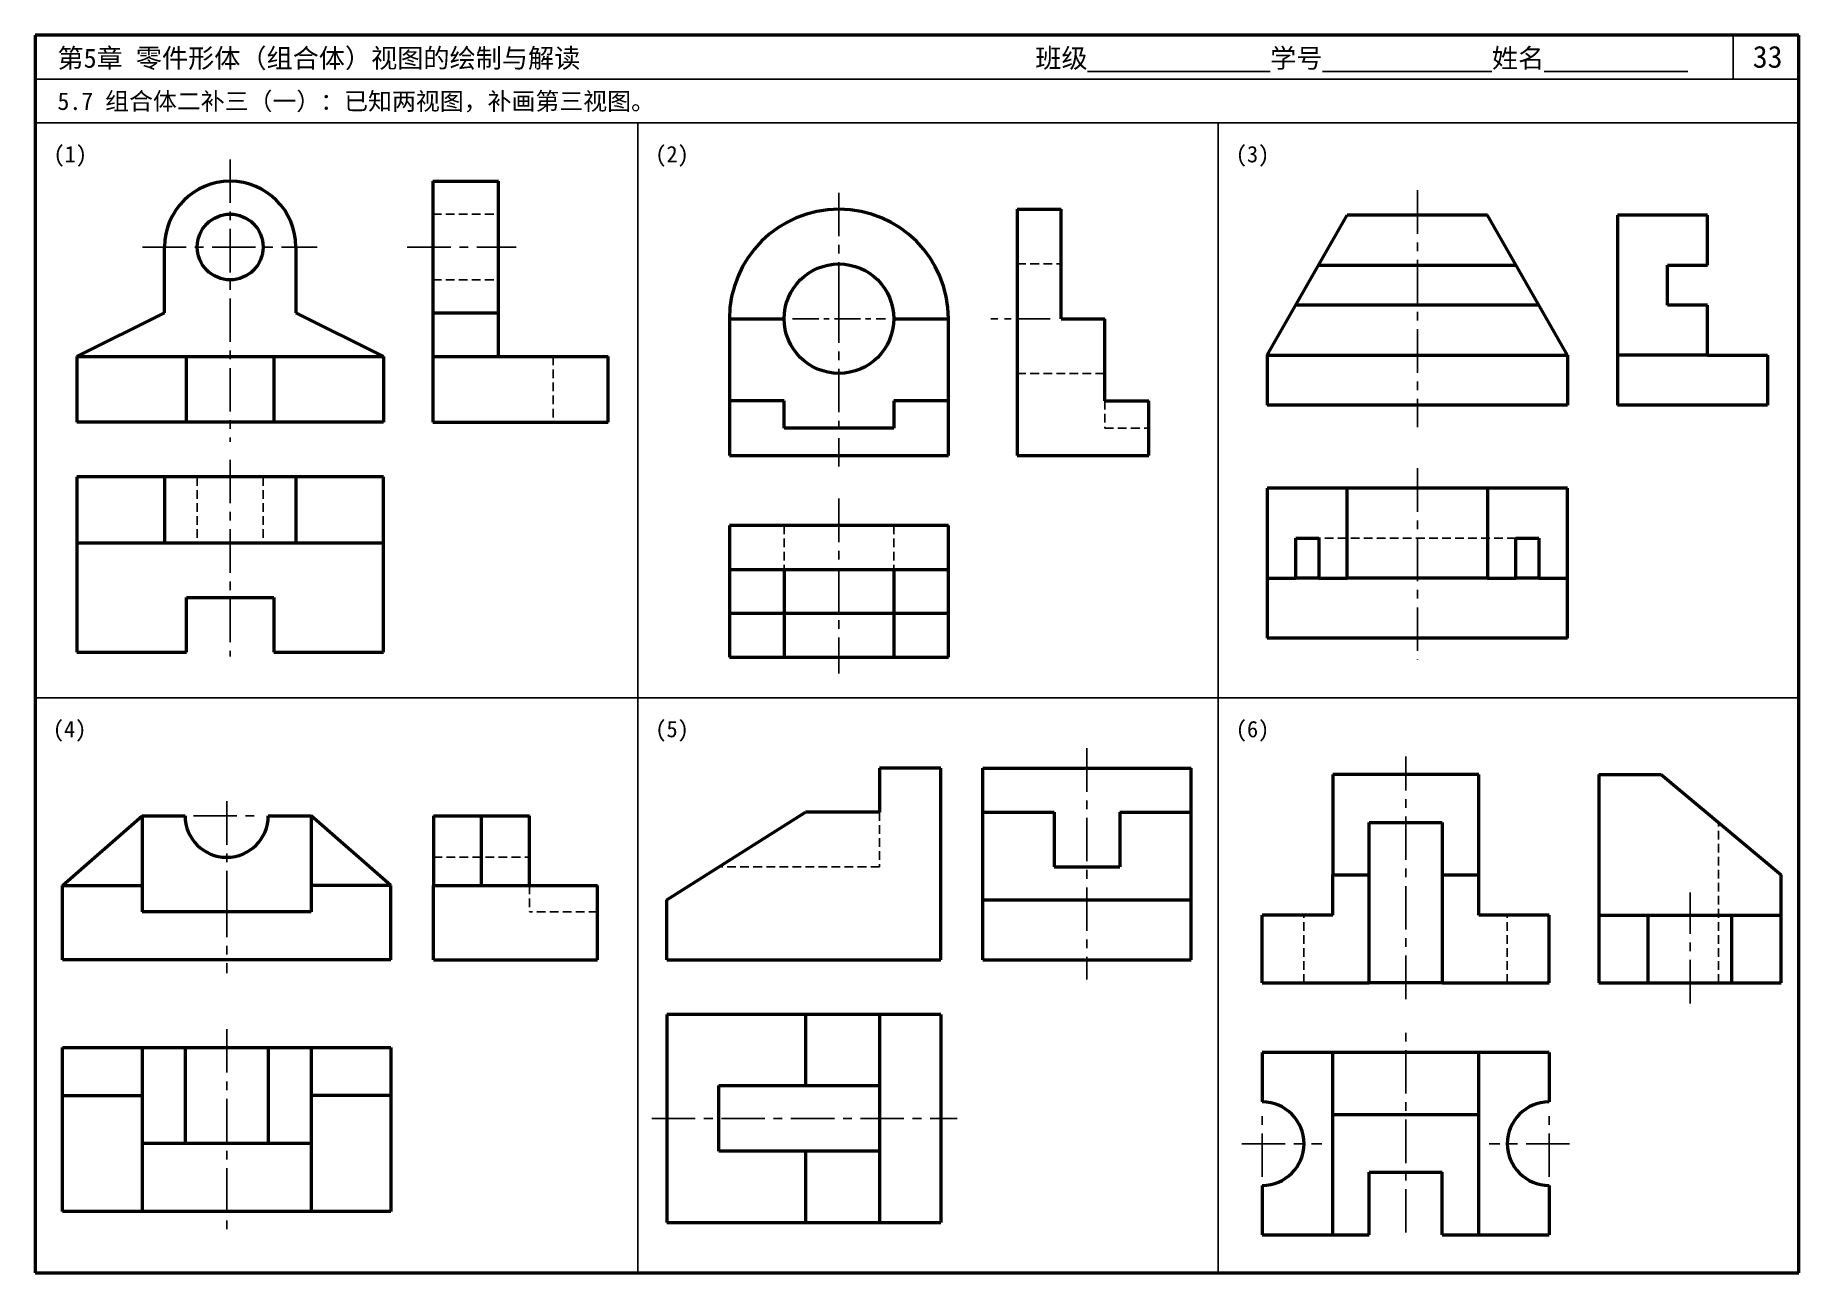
# Model space of a CAD drawing. Header units: millimetres. Extents: x 0 to 322, y 0 to 226.
import ezdxf

# ---------------------------------------------------------------- set-up
doc = ezdxf.new("R2010")
doc.units = ezdxf.units.MM
doc.header["$LTSCALE"] = 0.25
doc.linetypes.add('CENTER', pattern=[50.8, 31.75, -6.35, 6.35, -6.35])
doc.linetypes.add('HIDDEN', pattern=[9.525, 6.35, -3.175])
for name, color, linetype in [('点画线层', 7, 'CENTER'), ('答案', 1, 'Continuous'), ('虚线层', 7, 'HIDDEN')]:
    doc.layers.add(name, color=color, linetype=linetype)
doc.layers.add('粗实线层', color=7, linetype='Continuous', lineweight=50)
doc.styles.add('宋体', font='SimSun.ttf', dxfattribs={"height": 3.5})

msp = doc.modelspace()

# ---------------------------------------------------------------- linework, layer by layer
at = {"lineweight": 50}
for p, q in [((322, 226), (0, 226)), ((0, 226), (0, 0)), ((322, 0), (322, 226)), ((0, 0), (322, 0))]:
    msp.add_line(p, q, dxfattribs=at)
for p, q in [((310, 218), (310, 226)), ((322, 218), (0, 218)), ((322, 210), (0, 210)), ((110, 210), (110, 0)), ((216, 210), (216, 0)), ((0, 105), (322, 105))]:
    msp.add_line(p, q)
at = {"layer": '点画线层'}
for p, q in [((35.59, 203.33), (35.59, 151.73)), ((146.75, 197.24), (146.75, 177.79)), ((252.36, 197.7), (252.36, 154.42)), ((19.59, 187.33), (51.49, 187.33)), ((146.75, 177.79), (146.75, 147.24)), ((35.59, 148.48), (35.59, 112.56)), ((146.75, 141.39), (146.75, 109.45)), ((192.04, 95.78), (192.04, 53.57)), ((34.95, 86.11), (34.95, 72.38)), ((28.87, 83.47), (41.02, 83.47)), ((34.95, 72.38), (34.95, 69.25)), ((34.95, 69.25), (34.95, 54.7)), ((302.15, 49.2), (302.15, 69.44)), ((34.95, 44.48), (34.95, 7.85)), ((250.23, 7.33), (250.23, 43.96)), ((224.05, 17.5), (224.05, 29.64)), ((276.41, 17.5), (276.41, 29.64)), ((220.31, 23.57), (234.95, 23.57)), ((280.15, 23.57), (265.5, 23.57))]:
    msp.add_line(p, q, dxfattribs=at)
at = {"layer": '点画线层', "ltscale": 0.6}
msp.add_line((138.29, 174.24), (155.22, 174.24), dxfattribs=at)
at = {"layer": '答案', "lineweight": 50}
for p, q in [((72.59, 199.33), (72.59, 155.33)), ((72.59, 199.33), (84.59, 199.33)), ((84.59, 167.33), (84.59, 199.33)), ((179.31, 194.24), (179.31, 174.24)), ((179.31, 194.24), (187.31, 194.24)), ((187.31, 174.24), (187.31, 194.24)), ((72.59, 175.33), (84.59, 175.33)), ((179.31, 174.24), (179.31, 149.24)), ((187.31, 174.24), (195.31, 174.24)), ((195.31, 159.24), (195.31, 174.24)), ((72.59, 167.33), (104.59, 167.33)), ((104.59, 155.33), (104.59, 167.33)), ((195.31, 159.24), (203.31, 159.24)), ((203.31, 149.24), (203.31, 159.24)), ((72.59, 155.33), (104.59, 155.33)), ((179.31, 149.24), (203.31, 149.24)), ((224.95, 143.31), (224.95, 126.87)), ((239.57, 143.31), (224.95, 143.31)), ((239.57, 126.87), (239.57, 143.31)), ((265.15, 143.31), (239.57, 143.31)), ((265.15, 143.31), (265.15, 126.87)), ((279.76, 143.31), (265.15, 143.31)), ((279.76, 126.87), (279.76, 143.31)), ((230.17, 134.17), (234.35, 134.17)), ((230.17, 126.87), (230.17, 134.17)), ((234.35, 134.17), (234.35, 126.87)), ((270.37, 134.17), (274.54, 134.17)), ((270.37, 126.87), (270.37, 134.17)), ((274.54, 134.17), (274.54, 126.87)), ((224.95, 126.87), (224.95, 115.9)), ((224.95, 126.87), (230.17, 126.87)), ((234.35, 126.87), (230.17, 126.87)), ((234.35, 126.87), (239.57, 126.87)), ((265.15, 126.87), (239.57, 126.87)), ((265.15, 126.87), (270.37, 126.87)), ((274.54, 126.87), (270.37, 126.87)), ((274.54, 126.87), (279.76, 126.87)), ((279.76, 115.9), (279.76, 126.87)), ((279.76, 115.9), (224.95, 115.9)), ((263.56, 91.02), (236.9, 91.02)), ((236.9, 91.02), (236.9, 72.65)), ((263.56, 72.65), (263.56, 91.02)), ((72.7, 83.47), (81.48, 83.47)), ((72.7, 83.47), (72.7, 70.75)), ((81.48, 70.75), (81.48, 83.47)), ((81.48, 83.47), (90.26, 83.47)), ((90.26, 70.75), (90.26, 83.47)), ((243.56, 82.23), (256.89, 82.23)), ((243.56, 72.65), (243.56, 82.23)), ((256.89, 82.23), (256.89, 72.65)), ((236.9, 65.31), (236.9, 72.65)), ((236.9, 72.65), (243.56, 72.65)), ((243.56, 52.94), (243.56, 72.65)), ((256.89, 72.65), (263.56, 72.65)), ((256.89, 72.65), (256.89, 52.94)), ((263.56, 65.31), (263.56, 72.65)), ((72.7, 70.75), (81.48, 70.75)), ((72.7, 57.13), (72.7, 70.75)), ((81.48, 70.75), (102.67, 70.75)), ((102.67, 57.13), (102.67, 70.75)), ((224.05, 52.94), (224.05, 65.31)), ((236.9, 65.31), (224.05, 65.31)), ((276.41, 65.31), (263.56, 65.31)), ((276.41, 52.94), (276.41, 65.31)), ((72.7, 57.13), (102.67, 57.13)), ((224.05, 52.94), (243.56, 52.94)), ((256.89, 52.94), (243.56, 52.94)), ((256.89, 52.94), (276.41, 52.94)), ((115.33, 47.18), (115.33, 9.18)), ((140.63, 47.18), (115.33, 47.18)), ((154.13, 47.18), (140.63, 47.18)), ((140.63, 47.18), (140.63, 34.18)), ((165.33, 47.18), (154.13, 47.18)), ((154.13, 47.18), (154.13, 9.18)), ((165.33, 47.18), (165.33, 9.18)), ((124.82, 34.18), (140.63, 34.18)), ((124.82, 22.18), (124.82, 34.18)), ((140.63, 34.18), (154.13, 34.18)), ((140.63, 22.18), (124.82, 22.18)), ((140.63, 22.18), (140.63, 9.18)), ((154.13, 22.18), (140.63, 22.18)), ((115.33, 9.18), (140.63, 9.18)), ((140.63, 9.18), (154.13, 9.18)), ((154.13, 9.18), (165.33, 9.18))]:
    msp.add_line(p, q, dxfattribs=at)
at = {"layer": '答案', "linetype": 'HIDDEN'}
for p, q in [((72.59, 193.33), (84.59, 193.33)), ((179.31, 184.24), (187.31, 184.24)), ((72.59, 181.33), (84.59, 181.33)), ((94.59, 167.33), (94.59, 155.33)), ((179.31, 164.24), (195.31, 164.24)), ((195.31, 159.24), (195.31, 154.24)), ((195.31, 154.24), (203.31, 154.24)), ((270.37, 134.17), (234.35, 134.17)), ((72.7, 75.87), (90.26, 75.87)), ((90.26, 70.75), (90.26, 65.91)), ((102.67, 65.91), (90.26, 65.91)), ((231.66, 52.94), (231.66, 65.31)), ((268.79, 52.94), (268.79, 65.31))]:
    msp.add_line(p, q, dxfattribs=at)
at = {"layer": '答案', "linetype": 'CENTER'}
for p, q in [((67.93, 187.33), (87.82, 187.33)), ((252.36, 146.92), (252.36, 111.96)), ((250.23, 49.99), (250.23, 94.31)), ((112.58, 28.18), (168.32, 28.18))]:
    msp.add_line(p, q, dxfattribs=at)
at = {"layer": '答案', "linetype": 'CENTER', "ltscale": 0.75}
msp.add_line((185.31, 174.24), (174.51, 174.24), dxfattribs=at)
at = {"layer": '粗实线层', "extrusion": (0, 1, 0)}
for p, q in [((224.95, 167.57), (239.57, 193.15)), ((265.15, 193.15), (239.57, 193.15)), ((279.76, 167.57), (265.15, 193.15)), ((288.89, 193.15), (288.89, 167.57)), ((305.33, 193.15), (288.89, 193.15)), ((305.33, 184.02), (305.33, 193.15)), ((234.35, 184.02), (270.37, 184.02)), ((298.03, 184.02), (305.33, 184.02)), ((298.03, 176.71), (298.03, 184.02)), ((274.54, 176.71), (230.17, 176.71)), ((305.33, 176.71), (298.03, 176.71)), ((305.33, 167.57), (305.33, 176.71)), ((224.95, 167.57), (224.95, 158.44)), ((224.95, 167.57), (279.76, 167.57)), ((279.76, 167.57), (279.76, 158.44)), ((288.89, 167.57), (288.89, 158.44)), ((305.33, 167.57), (288.89, 167.57)), ((305.33, 167.57), (316.3, 167.57)), ((316.3, 167.57), (316.3, 158.44)), ((279.76, 158.44), (224.95, 158.44)), ((316.3, 158.44), (288.89, 158.44))]:
    msp.add_line(p, q, dxfattribs=at)
at = {"layer": '粗实线层'}
for p, q in [((23.59, 175.33), (23.59, 187.33)), ((47.59, 187.33), (47.59, 175.33)), ((7.59, 167.33), (23.59, 175.33)), ((47.59, 175.33), (63.59, 167.33)), ((126.75, 174.24), (126.75, 149.24)), ((126.75, 174.24), (136.75, 174.24)), ((156.75, 174.24), (166.75, 174.24)), ((166.75, 149.24), (166.75, 174.24)), ((7.59, 167.33), (7.59, 155.33)), ((7.59, 167.33), (29.59, 167.33)), ((27.59, 155.33), (27.59, 167.33)), ((29.59, 167.33), (43.59, 167.33)), ((43.59, 167.33), (43.59, 155.33)), ((43.59, 167.33), (63.59, 167.33)), ((63.59, 167.33), (63.59, 155.33)), ((136.75, 159.24), (126.75, 159.24)), ((136.75, 154.24), (136.75, 159.24)), ((166.75, 159.24), (156.75, 159.24)), ((156.75, 159.24), (156.75, 154.24)), ((29.59, 155.33), (7.59, 155.33)), ((43.59, 155.33), (29.59, 155.33)), ((63.59, 155.33), (43.59, 155.33)), ((156.75, 154.24), (136.75, 154.24)), ((126.75, 149.24), (166.75, 149.24)), ((7.59, 145.33), (7.59, 133.33)), ((23.59, 145.33), (7.59, 145.33)), ((47.59, 145.33), (23.59, 145.33)), ((23.59, 145.33), (23.59, 133.33)), ((47.59, 145.33), (47.59, 133.33)), ((63.59, 145.33), (47.59, 145.33)), ((63.59, 133.33), (63.59, 145.33)), ((126.75, 136.45), (126.75, 112.45)), ((166.75, 136.45), (126.75, 136.45)), ((166.75, 112.45), (166.75, 136.45)), ((7.59, 133.33), (7.59, 113.33)), ((7.59, 133.33), (23.59, 133.33)), ((23.59, 133.33), (47.59, 133.33)), ((47.59, 133.33), (63.59, 133.33)), ((63.59, 113.33), (63.59, 133.33)), ((126.75, 128.45), (166.75, 128.45)), ((136.75, 128.45), (136.75, 112.45)), ((156.75, 128.45), (156.75, 112.45)), ((27.59, 123.33), (43.59, 123.33)), ((27.59, 113.33), (27.59, 123.33)), ((43.59, 123.33), (43.59, 113.33)), ((126.75, 120.45), (166.75, 120.45)), ((7.59, 113.33), (27.59, 113.33)), ((43.59, 113.33), (63.59, 113.33)), ((126.75, 112.45), (166.75, 112.45)), ((165.33, 92.13), (154.13, 92.13)), ((154.13, 92.13), (154.13, 84.13)), ((165.33, 57.13), (165.33, 92.13)), ((173.04, 57.13), (173.04, 92.13)), ((173.04, 92.13), (211.04, 92.13)), ((211.04, 57.13), (211.04, 92.13)), ((285.49, 91.02), (285.49, 52.94)), ((285.49, 91.02), (296.91, 91.02)), ((296.91, 91.02), (318.81, 72.65)), ((115.33, 68.13), (140.63, 84.13)), ((154.13, 84.13), (140.63, 84.13)), ((173.04, 84.13), (186.04, 84.13)), ((186.04, 84.13), (186.04, 74.13)), ((198.04, 84.13), (198.04, 74.13)), ((198.04, 84.13), (211.04, 84.13)), ((4.95, 70.75), (19.49, 83.47)), ((19.49, 83.47), (19.49, 65.91)), ((19.49, 83.47), (27.35, 83.47)), ((42.54, 83.47), (50.4, 83.47)), ((50.4, 83.47), (50.4, 65.91)), ((64.95, 70.75), (50.4, 83.47)), ((186.04, 74.13), (198.04, 74.13)), ((318.81, 52.94), (318.81, 72.65)), ((4.95, 70.75), (19.49, 70.75)), ((4.95, 57.13), (4.95, 70.75)), ((64.95, 70.75), (50.4, 70.75)), ((64.95, 57.13), (64.95, 70.75)), ((115.33, 57.13), (115.33, 68.13)), ((173.04, 68.13), (211.04, 68.13)), ((50.4, 65.91), (19.49, 65.91)), ((285.49, 65.31), (318.81, 65.31)), ((294.53, 52.94), (294.53, 65.31)), ((309.76, 52.94), (309.76, 65.31)), ((64.95, 57.13), (4.95, 57.13)), ((115.33, 57.13), (165.33, 57.13)), ((173.04, 57.13), (211.04, 57.13)), ((285.49, 52.94), (318.81, 52.94)), ((4.95, 41.15), (64.95, 41.15)), ((4.95, 11.18), (4.95, 41.15)), ((19.49, 41.15), (19.49, 11.18)), ((27.35, 41.15), (27.35, 23.59)), ((42.54, 41.15), (42.54, 23.59)), ((50.4, 41.15), (50.4, 11.18)), ((64.95, 41.15), (64.95, 11.18)), ((276.41, 40.23), (224.05, 40.23)), ((224.05, 40.23), (224.05, 31.19)), ((236.9, 6.91), (236.9, 40.23)), ((263.56, 6.91), (263.56, 40.23)), ((276.41, 40.23), (276.41, 31.19)), ((4.95, 32.37), (19.49, 32.37)), ((64.95, 32.37), (50.4, 32.37)), ((263.56, 28.81), (236.9, 28.81)), ((50.4, 23.59), (19.49, 23.59)), ((243.56, 18.34), (256.89, 18.34)), ((243.56, 6.91), (243.56, 18.34)), ((256.89, 6.91), (256.89, 18.34)), ((224.05, 15.96), (224.05, 6.91)), ((276.41, 15.96), (276.41, 6.91)), ((64.95, 11.18), (4.95, 11.18)), ((224.05, 6.91), (243.56, 6.91)), ((256.89, 6.91), (276.41, 6.91))]:
    msp.add_line(p, q, dxfattribs=at)
for centre, radius in [((35.59, 187.33), 6), ((146.75, 174.24), 10)]:
    msp.add_circle(centre, radius, dxfattribs=at)
for centre, radius, start, end in [((35.59, 187.33), 12, 0, 180), ((146.75, 174.24), 20, 0, 180), ((34.95, 83.47), 7.6, 180, 0), ((224.05, 23.57), 7.62, 270, 90), ((276.41, 23.57), 7.62, 90, 270)]:
    msp.add_arc(centre, radius, start, end, dxfattribs=at)
at = {"layer": '虚线层'}
for p, q in [((29.59, 145.33), (29.59, 133.33)), ((41.59, 145.33), (41.59, 133.33)), ((136.75, 136.45), (136.75, 128.45)), ((156.75, 136.45), (156.75, 128.45)), ((154.13, 84.13), (154.13, 74.13)), ((307.38, 52.94), (307.38, 82.23)), ((154.13, 74.13), (124.82, 74.13))]:
    msp.add_line(p, q, dxfattribs=at)

# ---------------------------------------------------------------- texts
at = {"style": '宋体'}
for s, height, p in [('第5章 零件形体（组合体）视图的绘制与解读', 3.5, (4.05, 220.07)), ('班级%%U              %%U学号%%U             %%U姓名%%U           ', 3.5, (182.61, 220.07)), ('33', 4, (313.6, 220.07)), ('5.7 组合体二补三（一）：已知两视图，补画第三视图。', 3.2, (4.05, 212.36)), ('(1)', 3, (3.33, 202.79)), ('(2)', 3, (113.21, 202.79)), ('(3)', 3, (219.21, 202.79)), ('(4)', 3, (3.21, 97.79)), ('(5)', 3, (113.21, 97.79)), ('(6)', 3, (219.21, 97.79))]:
    msp.add_text(s, height=height, dxfattribs=at).set_placement(p)

doc.saveas('drawing.dxf')
